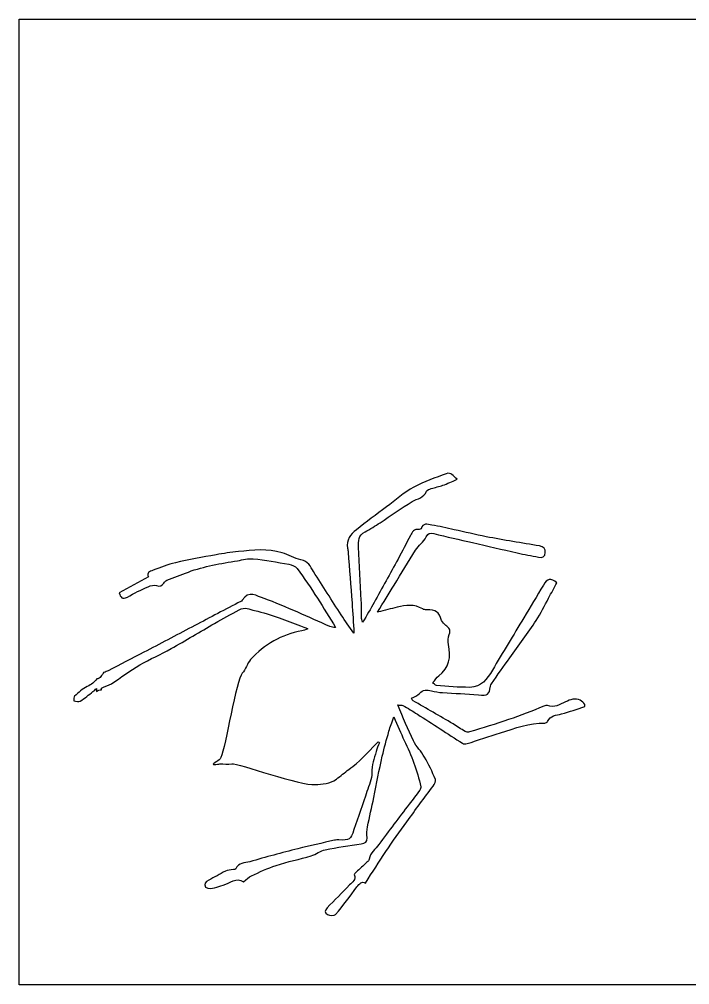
# Model space of a CAD drawing. Header units: centimetres. Extents: x -3.24 to 3.39, y -0.25 to 2.23.
# Drawn here: x -3.24 to -1.513, y -0.25 to 2.235 of the extents above; entities that cross this region are included whole.
import ezdxf

# ---------------------------------------------------------------- set-up
doc = ezdxf.new("R2010")
doc.units = ezdxf.units.CM
doc.header["$MEASUREMENT"] = 0
doc.layers.add('Layer 1', color=7, linetype='Continuous')

msp = doc.modelspace()

# ---------------------------------------------------------------- linework, layer by layer
at = {"layer": 'Layer 1'}
for points, knots in [([(-3.24033, 2.23494), (-3.24033, 2.23494), (-3.24033, -0.25026), (-3.24033, -0.25026), (-3.24033, -0.25026), (-3.24033, -0.25026), (3.38688, -0.25027), (3.38688, -0.25027), (3.38688, -0.25027), (3.38688, -0.25027), (3.38688, 2.23494), (3.38688, 2.23494), (3.38688, 2.23494), (3.38688, 2.23494), (-3.24033, 2.23494), (-3.24033, 2.23494)], [0, 0, 0, 0, 0.2, 0.2, 0.2, 0.2, 0.4, 0.4, 0.4, 0.4, 0.6, 0.6, 0.6, 0.6, 1, 1, 1, 1]), ([(-1.78295, 0.46556), (-1.80287, 0.45924), (-1.82264, 0.45241), (-1.84272, 0.44677), (-1.84272, 0.44677), (-1.85648, 0.44293), (-1.87206, 0.44341), (-1.87902, 0.42703), (-1.87902, 0.42703), (-1.87987, 0.42502), (-1.88362, 0.42306), (-1.88595, 0.42311), (-1.88595, 0.42311), (-1.9263, 0.42433), (-1.96316, 0.40967), (-2.00059, 0.39803), (-2.00059, 0.39803), (-2.02935, 0.38909), (-2.05782, 0.37924), (-2.08653, 0.37022), (-2.08653, 0.37022), (-2.08997, 0.36916), (-2.09505, 0.36929), (-2.09791, 0.37112), (-2.09791, 0.37112), (-2.13683, 0.39591), (-2.17546, 0.42121), (-2.21433, 0.4461), (-2.21433, 0.4461), (-2.22661, 0.45401), (-2.23917, 0.4615), (-2.25195, 0.46854), (-2.25195, 0.46854), (-2.25497, 0.47023), (-2.25941, 0.46941), (-2.26526, 0.46992), (-2.26526, 0.46992), (-2.25092, 0.43698), (-2.23896, 0.40663), (-2.22457, 0.3775), (-2.22457, 0.3775), (-2.21716, 0.36252), (-2.20441, 0.35022), (-2.19599, 0.33559), (-2.19599, 0.33559), (-2.18543, 0.31715), (-2.17609, 0.29786), (-2.16789, 0.27828), (-2.16789, 0.27828), (-2.16617, 0.2741), (-2.17059, 0.26614), (-2.17408, 0.26121), (-2.17408, 0.26121), (-2.19636, 0.23039), (-2.21938, 0.20004), (-2.24176, 0.16927), (-2.24176, 0.16927), (-2.26015, 0.1439), (-2.27835, 0.11842), (-2.29587, 0.09246), (-2.29587, 0.09246), (-2.31357, 0.06619), (-2.33032, 0.0392), (-2.34815, 0.0115), (-2.34815, 0.0115), (-2.35781, 0.01669), (-2.36397, 0.00999), (-2.37032, 0.00137), (-2.37032, 0.00137), (-2.3881, -0.02265), (-2.40593, -0.0467), (-2.42525, -0.06951), (-2.42525, -0.06951), (-2.42835, -0.07313), (-2.43999, -0.07245), (-2.4461, -0.06988), (-2.4461, -0.06988), (-2.45504, -0.06618), (-2.45261, -0.0584), (-2.44692, -0.05252), (-2.44692, -0.05252), (-2.42771, -0.0327), (-2.40834, -0.01304), (-2.389, 0.00667), (-2.389, 0.00667), (-2.38172, 0.01408), (-2.37096, 0.01977), (-2.37712, 0.03337), (-2.37712, 0.03337), (-2.3776, 0.03443), (-2.37432, 0.0375), (-2.37241, 0.03924), (-2.37241, 0.03924), (-2.3631, 0.04776), (-2.35357, 0.05612), (-2.34431, 0.06475), (-2.34431, 0.06475), (-2.34196, 0.06695), (-2.33902, 0.06988), (-2.33865, 0.07274), (-2.33865, 0.07274), (-2.33648, 0.08962), (-2.32251, 0.09867), (-2.31359, 0.11087), (-2.31359, 0.11087), (-2.28816, 0.14564), (-2.26192, 0.17979), (-2.23596, 0.21414), (-2.23596, 0.21414), (-2.22678, 0.22626), (-2.21723, 0.23814), (-2.20821, 0.25039), (-2.20821, 0.25039), (-2.20652, 0.25269), (-2.20541, 0.25648), (-2.20593, 0.25923), (-2.20593, 0.25923), (-2.21419, 0.30106), (-2.22993, 0.34022), (-2.24837, 0.37845), (-2.24837, 0.37845), (-2.25737, 0.39713), (-2.26512, 0.41639), (-2.27533, 0.43962), (-2.27533, 0.43962), (-2.28033, 0.4247), (-2.28454, 0.41361), (-2.28777, 0.40223), (-2.28777, 0.40223), (-2.29386, 0.38083), (-2.3001, 0.35947), (-2.30494, 0.33783), (-2.30494, 0.33783), (-2.3128, 0.30264), (-2.31949, 0.26724), (-2.32682, 0.232), (-2.32682, 0.232), (-2.33206, 0.20668), (-2.33796, 0.18146), (-2.34283, 0.15609), (-2.34283, 0.15609), (-2.34458, 0.14704), (-2.34526, 0.13733), (-2.34426, 0.12818), (-2.34426, 0.12818), (-2.34299, 0.11619), (-2.34926, 0.11384), (-2.35892, 0.11236), (-2.35892, 0.11236), (-2.38993, 0.10765), (-2.42104, 0.10334), (-2.45171, 0.09693), (-2.45171, 0.09693), (-2.46436, 0.09426), (-2.47555, 0.08534), (-2.48812, 0.08158), (-2.48812, 0.08158), (-2.51802, 0.07269), (-2.54876, 0.06634), (-2.57842, 0.05679), (-2.57842, 0.05679), (-2.60027, 0.04973), (-2.62123, 0.03964), (-2.64216, 0.02996), (-2.64216, 0.02996), (-2.64912, 0.02681), (-2.65467, 0.0207), (-2.66237, 0.01488), (-2.66237, 0.01488), (-2.68089, 0.02681), (-2.69727, 0.01123), (-2.7151, 0.00604), (-2.7151, 0.00604), (-2.72984, 0.00181), (-2.74378, -0.00674), (-2.76019, 0.00056), (-2.76019, 0.00056), (-2.76471, 0.00956), (-2.76061, 0.01445), (-2.75212, 0.01876), (-2.75212, 0.01876), (-2.73765, 0.02598), (-2.72397, 0.03482), (-2.70936, 0.04181), (-2.70936, 0.04181), (-2.70317, 0.04475), (-2.69558, 0.04469), (-2.68864, 0.0461), (-2.68864, 0.0461), (-2.68647, 0.04655), (-2.68282, 0.04655), (-2.68234, 0.04766), (-2.68234, 0.04766), (-2.67586, 0.06462), (-2.65903, 0.06253), (-2.64636, 0.06623), (-2.64636, 0.06623), (-2.60532, 0.0783), (-2.56389, 0.08909), (-2.52243, 0.09959), (-2.52243, 0.09959), (-2.4911, 0.10755), (-2.45946, 0.11446), (-2.42792, 0.12166), (-2.42792, 0.12166), (-2.4243, 0.12245), (-2.42038, 0.12237), (-2.4166, 0.12227), (-2.4166, 0.12227), (-2.38906, 0.12156), (-2.38747, 0.12211), (-2.37789, 0.14886), (-2.37789, 0.14886), (-2.3662, 0.18148), (-2.35527, 0.21442), (-2.34447, 0.24734), (-2.34447, 0.24734), (-2.33931, 0.26306), (-2.33095, 0.27938), (-2.33174, 0.29499), (-2.33174, 0.29499), (-2.33277, 0.31502), (-2.32518, 0.33182), (-2.321, 0.34986), (-2.321, 0.34986), (-2.31917, 0.35777), (-2.3151, 0.36513), (-2.31206, 0.37272), (-2.31206, 0.37272), (-2.31307, 0.37336), (-2.3141, 0.37399), (-2.31513, 0.37463), (-2.31513, 0.37463), (-2.33373, 0.35621), (-2.35215, 0.33767), (-2.37104, 0.31957), (-2.37104, 0.31957), (-2.3771, 0.31378), (-2.38445, 0.30928), (-2.3911, 0.30412), (-2.3911, 0.30412), (-2.40182, 0.29573), (-2.41229, 0.28703), (-2.42311, 0.27872), (-2.42311, 0.27872), (-2.43949, 0.26613), (-2.45962, 0.26697), (-2.47851, 0.26478), (-2.47851, 0.26478), (-2.51365, 0.26068), (-2.67764, 0.32053), (-2.6924, 0.31825), (-2.6924, 0.31825), (-2.70248, 0.31674), (-2.71306, 0.31849), (-2.72338, 0.31809), (-2.72338, 0.31809), (-2.72738, 0.31793), (-2.75389, 0.31132), (-2.73166, 0.32399), (-2.73166, 0.32399), (-2.72743, 0.32637), (-2.72311, 0.33023), (-2.7211, 0.33444), (-2.7211, 0.33444), (-2.70835, 0.36116), (-2.68141, 0.53587), (-2.66591, 0.55158), (-2.66591, 0.55158), (-2.65646, 0.56116), (-2.65337, 0.5769), (-2.64421, 0.58698), (-2.64421, 0.58698), (-2.60873, 0.62614), (-2.56454, 0.65085), (-2.51239, 0.66083), (-2.51239, 0.66083), (-2.50808, 0.66162), (-2.504, 0.66356), (-2.49638, 0.6661), (-2.49638, 0.6661), (-2.50514, 0.66935), (-2.51032, 0.67123), (-2.51543, 0.67319), (-2.51543, 0.67319), (-2.53379, 0.68028), (-2.55192, 0.68803), (-2.57054, 0.6943), (-2.57054, 0.6943), (-2.59139, 0.70131), (-2.61245, 0.70793), (-2.63383, 0.71287), (-2.63383, 0.71287), (-2.64672, 0.71586), (-2.65973, 0.72322), (-2.67389, 0.71493), (-2.67389, 0.71493), (-2.69458, 0.70284), (-2.71601, 0.69183), (-2.73686, 0.67993), (-2.73686, 0.67993), (-2.77433, 0.65839), (-2.81129, 0.63596), (-2.84902, 0.61495), (-2.84902, 0.61495), (-2.87558, 0.60016), (-2.90374, 0.58823), (-2.92993, 0.57288), (-2.92993, 0.57288), (-2.95512, 0.55809), (-2.97848, 0.54028), (-3.00306, 0.52446), (-3.00306, 0.52446), (-3.01015, 0.51991), (-3.01864, 0.51758), (-3.02867, 0.51324), (-3.02867, 0.51324), (-3.02875, 0.51184), (-3.0288, 0.51033), (-3.02886, 0.50869), (-3.02886, 0.50869), (-3.03328, 0.50909), (-3.03786, 0.50729), (-3.04108, 0.50419), (-3.04108, 0.50419), (-3.04121, 0.50689), (-3.04129, 0.50953), (-3.04145, 0.51221), (-3.04145, 0.51221), (-3.04447, 0.50962), (-3.04743, 0.50684), (-3.05063, 0.5043), (-3.05063, 0.5043), (-3.06135, 0.49586), (-3.07159, 0.48668), (-3.08312, 0.47951), (-3.08312, 0.47951), (-3.08693, 0.4771), (-3.09402, 0.47985), (-3.0996, 0.48025), (-3.0996, 0.48025), (-3.0991, 0.48454), (-3.10021, 0.4906), (-3.0978, 0.49274), (-3.0978, 0.49274), (-3.08767, 0.50176), (-3.07759, 0.51208), (-3.06549, 0.51735), (-3.06549, 0.51735), (-3.05443, 0.52214), (-3.04639, 0.52865), (-3.04057, 0.5368), (-3.04057, 0.5368), (-3.03665, 0.53712), (-3.03279, 0.53902), (-3.02996, 0.5431), (-3.02996, 0.5431), (-3.02745, 0.54686), (-3.02491, 0.55048), (-3.02231, 0.55411), (-3.02231, 0.55411), (-3.02239, 0.55379), (-3.02242, 0.55347), (-3.0225, 0.55318), (-3.0225, 0.55318), (-3.01713, 0.55546), (-3.0143, 0.55646), (-3.0116, 0.55784), (-3.0116, 0.55784), (-2.98078, 0.57366), (-2.9499, 0.5894), (-2.91918, 0.60541), (-2.91918, 0.60541), (-2.8779, 0.62692), (-2.83676, 0.64875), (-2.79557, 0.67037), (-2.79557, 0.67037), (-2.75604, 0.69117), (-2.71651, 0.71194), (-2.67701, 0.73271), (-2.67701, 0.73271), (-2.6732, 0.73472), (-2.66804, 0.73602), (-2.66603, 0.73922), (-2.66603, 0.73922), (-2.6492, 0.76615), (-2.62782, 0.7498), (-2.60957, 0.74377), (-2.60957, 0.74377), (-2.57988, 0.73385), (-2.55126, 0.72072), (-2.52247, 0.70837), (-2.52247, 0.70837), (-2.49477, 0.69654), (-2.46744, 0.68398), (-2.43989, 0.67183), (-2.43989, 0.67183), (-2.43579, 0.67006), (-2.43145, 0.66873), (-2.42505, 0.66966), (-2.42505, 0.66966), (-2.44071, 0.69472), (-2.45603, 0.72004), (-2.47215, 0.74485), (-2.47215, 0.74485), (-2.48892, 0.7707), (-2.50588, 0.79647), (-2.52409, 0.82126), (-2.52409, 0.82126), (-2.52832, 0.82705), (-2.53772, 0.83068), (-2.54534, 0.83206), (-2.54534, 0.83206), (-2.57587, 0.83759), (-2.60656, 0.84293), (-2.63744, 0.84603), (-2.63744, 0.84603), (-2.6507, 0.84738), (-2.66459, 0.84341), (-2.67805, 0.84114), (-2.67805, 0.84114), (-2.72083, 0.83384), (-2.76383, 0.82746), (-2.80471, 0.81196), (-2.80471, 0.81196), (-2.8232, 0.80492), (-2.84178, 0.79831), (-2.86014, 0.79103), (-2.86014, 0.79103), (-2.86329, 0.78979), (-2.86572, 0.78621), (-2.868, 0.78338), (-2.868, 0.78338), (-2.873, 0.77706), (-2.87739, 0.77364), (-2.88681, 0.77727), (-2.88681, 0.77727), (-2.89274, 0.77952), (-2.90171, 0.77711), (-2.90819, 0.77425), (-2.90819, 0.77425), (-2.92642, 0.76613), (-2.94436, 0.75729), (-2.96174, 0.74758), (-2.96174, 0.74758), (-2.9751, 0.74009), (-2.97949, 0.74687), (-2.98277, 0.75811), (-2.98277, 0.75811), (-2.98277, 0.75811), (-2.90739, 0.79976), (-2.90739, 0.79976), (-2.90739, 0.79976), (-2.91295, 0.81087), (-2.90461, 0.81352), (-2.89543, 0.81669), (-2.89543, 0.81669), (-2.87619, 0.82285), (-2.85762, 0.83143), (-2.83809, 0.83598), (-2.83809, 0.83598), (-2.80346, 0.84405), (-2.76837, 0.85016), (-2.73339, 0.85646), (-2.73339, 0.85646), (-2.71434, 0.85993), (-2.69508, 0.86249), (-2.67584, 0.86466), (-2.67584, 0.86466), (-2.63822, 0.86879), (-2.60038, 0.87321), (-2.56329, 0.86156), (-2.56329, 0.86156), (-2.54686, 0.8564), (-2.53154, 0.84682), (-2.51487, 0.84373), (-2.51487, 0.84373), (-2.49593, 0.84011), (-2.49021, 0.82653), (-2.48185, 0.81304), (-2.48185, 0.81304), (-2.45867, 0.77568), (-2.43457, 0.73885), (-2.41081, 0.70189), (-2.41081, 0.70189), (-2.40065, 0.68607), (-2.39046, 0.67038), (-2.37782, 0.65503), (-2.37782, 0.65503), (-2.37949, 0.68093), (-2.38094, 0.70691), (-2.38285, 0.73282), (-2.38285, 0.73282), (-2.38605, 0.77629), (-2.38952, 0.81976), (-2.3929, 0.86326), (-2.3929, 0.86326), (-2.39316, 0.86657), (-2.39367, 0.86985), (-2.3943, 0.87313), (-2.3943, 0.87313), (-2.39853, 0.89456), (-2.38663, 0.90893), (-2.37176, 0.92078), (-2.37176, 0.92078), (-2.34639, 0.94102), (-2.32019, 0.9602), (-2.29421, 0.97962), (-2.29421, 0.97962), (-2.27082, 0.99703), (-2.24868, 1.01677), (-2.22335, 1.03079), (-2.22335, 1.03079), (-2.19724, 1.04524), (-2.1681, 1.05431), (-2.14003, 1.06508), (-2.14003, 1.06508), (-2.12815, 1.06971), (-2.12246, 1.05966), (-2.11169, 1.05069), (-2.11169, 1.05069), (-2.12603, 1.04468), (-2.1372, 1.03945), (-2.14878, 1.03532), (-2.14878, 1.03532), (-2.15852, 1.03188), (-2.16886, 1.03013), (-2.1787, 1.02693), (-2.1787, 1.02693), (-2.18315, 1.0255), (-2.18942, 1.02341), (-2.19077, 1.02), (-2.19077, 1.02), (-2.1977, 1.00285), (-2.21432, 1.00111), (-2.22773, 0.99336), (-2.22773, 0.99336), (-2.2562, 0.97685), (-2.28284, 0.95716), (-2.31047, 0.93909), (-2.31047, 0.93909), (-2.32314, 0.93081), (-2.33584, 0.92226), (-2.34936, 0.91549), (-2.34936, 0.91549), (-2.36677, 0.90676), (-2.36643, 0.89125), (-2.36582, 0.87607), (-2.36582, 0.87607), (-2.36397, 0.83032), (-2.36114, 0.7846), (-2.35899, 0.7388), (-2.35899, 0.7388), (-2.3583, 0.72425), (-2.35875, 0.70967), (-2.35835, 0.69509), (-2.35835, 0.69509), (-2.35827, 0.69162), (-2.35684, 0.68813), (-2.35555, 0.68258), (-2.35555, 0.68258), (-2.34481, 0.70105), (-2.33512, 0.71721), (-2.32597, 0.73364), (-2.32597, 0.73364), (-2.30528, 0.77079), (-2.28475, 0.80804), (-2.26437, 0.84537), (-2.26437, 0.84537), (-2.25352, 0.86535), (-2.2431, 0.88559), (-2.23257, 0.90577), (-2.23257, 0.90577), (-2.22781, 0.91492), (-2.22262, 0.92329), (-2.21021, 0.92186), (-2.21021, 0.92186), (-2.20849, 0.92167), (-2.20534, 0.92231), (-2.2051, 0.92318), (-2.2051, 0.92318), (-2.20052, 0.93935), (-2.18806, 0.9349), (-2.17761, 0.9331), (-2.17761, 0.9331), (-2.15814, 0.92974), (-2.13885, 0.92529), (-2.11953, 0.92111), (-2.11953, 0.92111), (-2.09199, 0.91505), (-2.06458, 0.90812), (-2.03687, 0.90293), (-2.03687, 0.90293), (-1.9912, 0.89438), (-1.94543, 0.88653), (-1.89955, 0.87933), (-1.89955, 0.87933), (-1.88828, 0.87756), (-1.88473, 0.87068), (-1.88487, 0.86211), (-1.88487, 0.86211), (-1.88503, 0.85155), (-1.89225, 0.84795), (-1.90268, 0.85018), (-1.90268, 0.85018), (-1.92096, 0.85412), (-1.93946, 0.85724), (-1.95769, 0.86137), (-1.95769, 0.86137), (-1.99592, 0.86997), (-2.03405, 0.87915), (-2.07223, 0.88793), (-2.07223, 0.88793), (-2.10565, 0.89563), (-2.1392, 0.90275), (-2.17248, 0.91092), (-2.17248, 0.91092), (-2.18224, 0.91335), (-2.1865, 0.91298), (-2.19179, 0.9024), (-2.19179, 0.9024), (-2.19811, 0.8897), (-2.21118, 0.88049), (-2.2191, 0.86835), (-2.2191, 0.86835), (-2.23831, 0.83885), (-2.25627, 0.80855), (-2.27464, 0.77855), (-2.27464, 0.77855), (-2.28829, 0.75632), (-2.30176, 0.73399), (-2.31687, 0.70912), (-2.31687, 0.70912), (-2.29795, 0.71372), (-2.28232, 0.71748), (-2.2667, 0.72132), (-2.2667, 0.72132), (-2.24421, 0.72685), (-2.22199, 0.72984), (-2.20063, 0.71703), (-2.20063, 0.71703), (-2.19793, 0.71539), (-2.19425, 0.71475), (-2.19103, 0.71475), (-2.19103, 0.71475), (-2.16619, 0.71486), (-2.15909, 0.70954), (-2.1519, 0.68731), (-2.1519, 0.68731), (-2.15031, 0.68242), (-2.1455, 0.67813), (-2.14121, 0.6748), (-2.14121, 0.6748), (-2.1333, 0.66866), (-2.12785, 0.66321), (-2.13219, 0.65154), (-2.13219, 0.65154), (-2.13515, 0.64355), (-2.13574, 0.63368), (-2.1341, 0.62527), (-2.1341, 0.62527), (-2.12786, 0.59347), (-2.13193, 0.56566), (-2.15942, 0.54455), (-2.15942, 0.54455), (-2.16487, 0.54032), (-2.16884, 0.53413), (-2.1749, 0.52738), (-2.1749, 0.52738), (-2.17196, 0.52503), (-2.16881, 0.52042), (-2.16535, 0.52018), (-2.16535, 0.52018), (-2.1368, 0.5179), (-2.1082, 0.51502), (-2.07965, 0.51515), (-2.07965, 0.51515), (-2.04999, 0.51531), (-2.03454, 0.53595), (-2.02089, 0.55976), (-2.02089, 0.55976), (-1.99483, 0.60514), (-1.96699, 0.64945), (-1.94003, 0.6943), (-1.94003, 0.6943), (-1.9232, 0.72229), (-1.90653, 0.75034), (-1.88984, 0.77846), (-1.88984, 0.77846), (-1.87981, 0.79537), (-1.87079, 0.79743), (-1.85473, 0.78447), (-1.85473, 0.78447), (-1.86187, 0.77145), (-1.8692, 0.75801), (-1.87656, 0.74457), (-1.87656, 0.74457), (-1.88704, 0.72552), (-1.89614, 0.7056), (-1.90818, 0.68758), (-1.90818, 0.68758), (-1.93003, 0.65482), (-1.95358, 0.62318), (-1.97639, 0.59109), (-1.97639, 0.59109), (-1.99219, 0.56894), (-2.00795, 0.5468), (-2.02362, 0.5246), (-2.02362, 0.5246), (-2.02494, 0.52267), (-2.02597, 0.52029), (-2.02627, 0.51801), (-2.02627, 0.51801), (-2.02929, 0.49571), (-2.03243, 0.49399), (-2.05715, 0.49605), (-2.05715, 0.49605), (-2.08789, 0.49862), (-2.1188, 0.49946), (-2.1496, 0.50158), (-2.1496, 0.50158), (-2.15926, 0.50227), (-2.16891, 0.50425), (-2.17839, 0.50642), (-2.17839, 0.50642), (-2.19003, 0.50915), (-2.20014, 0.5097), (-2.20929, 0.49914), (-2.20929, 0.49914), (-2.21392, 0.49377), (-2.2222, 0.49152), (-2.22956, 0.48745), (-2.22956, 0.48745), (-2.22795, 0.48454), (-2.22736, 0.48176), (-2.22575, 0.48081), (-2.22575, 0.48081), (-2.19143, 0.46086), (-2.15693, 0.44123), (-2.12267, 0.42125), (-2.12267, 0.42125), (-2.11209, 0.41509), (-2.10224, 0.40762), (-2.09163, 0.40151), (-2.09163, 0.40151), (-2.08848, 0.39974), (-2.08348, 0.39931), (-2.07996, 0.40037), (-2.07996, 0.40037), (-2.04636, 0.41069), (-2.01265, 0.42072), (-1.97944, 0.43215), (-1.97944, 0.43215), (-1.9488, 0.44271), (-1.91872, 0.45496), (-1.88837, 0.46644), (-1.88837, 0.46644), (-1.88538, 0.46755), (-1.8816, 0.46956), (-1.87922, 0.46861), (-1.87922, 0.46861), (-1.86155, 0.46176), (-1.84728, 0.47078), (-1.83249, 0.47774), (-1.83249, 0.47774), (-1.82037, 0.48351), (-1.80796, 0.48893), (-1.79473, 0.48187), (-1.79473, 0.48187), (-1.79015, 0.47946), (-1.78671, 0.47491), (-1.78274, 0.47137), (-1.78274, 0.47137), (-1.78279, 0.4694), (-1.78287, 0.46747), (-1.78295, 0.46556)], [0, 0, 0, 0, 0.0051282, 0.0051282, 0.0051282, 0.0051282, 0.0102564, 0.0102564, 0.0102564, 0.0102564, 0.0153846, 0.0153846, 0.0153846, 0.0153846, 0.0205128, 0.0205128, 0.0205128, 0.0205128, 0.025641, 0.025641, 0.025641, 0.025641, 0.0307692, 0.0307692, 0.0307692, 0.0307692, 0.0358974, 0.0358974, 0.0358974, 0.0358974, 0.0410256, 0.0410256, 0.0410256, 0.0410256, 0.0461538, 0.0461538, 0.0461538, 0.0461538, 0.0512821, 0.0512821, 0.0512821, 0.0512821, 0.0564103, 0.0564103, 0.0564103, 0.0564103, 0.0615385, 0.0615385, 0.0615385, 0.0615385, 0.0666667, 0.0666667, 0.0666667, 0.0666667, 0.0717949, 0.0717949, 0.0717949, 0.0717949, 0.0769231, 0.0769231, 0.0769231, 0.0769231, 0.0820513, 0.0820513, 0.0820513, 0.0820513, 0.0871795, 0.0871795, 0.0871795, 0.0871795, 0.0923077, 0.0923077, 0.0923077, 0.0923077, 0.0974359, 0.0974359, 0.0974359, 0.0974359, 0.1025641, 0.1025641, 0.1025641, 0.1025641, 0.1076923, 0.1076923, 0.1076923, 0.1076923, 0.1128205, 0.1128205, 0.1128205, 0.1128205, 0.1179487, 0.1179487, 0.1179487, 0.1179487, 0.1230769, 0.1230769, 0.1230769, 0.1230769, 0.1282051, 0.1282051, 0.1282051, 0.1282051, 0.1333333, 0.1333333, 0.1333333, 0.1333333, 0.1384615, 0.1384615, 0.1384615, 0.1384615, 0.1435897, 0.1435897, 0.1435897, 0.1435897, 0.1487179, 0.1487179, 0.1487179, 0.1487179, 0.1538462, 0.1538462, 0.1538462, 0.1538462, 0.1589744, 0.1589744, 0.1589744, 0.1589744, 0.1641026, 0.1641026, 0.1641026, 0.1641026, 0.1692308, 0.1692308, 0.1692308, 0.1692308, 0.174359, 0.174359, 0.174359, 0.174359, 0.1794872, 0.1794872, 0.1794872, 0.1794872, 0.1846154, 0.1846154, 0.1846154, 0.1846154, 0.1897436, 0.1897436, 0.1897436, 0.1897436, 0.1948718, 0.1948718, 0.1948718, 0.1948718, 0.2, 0.2, 0.2, 0.2, 0.2051282, 0.2051282, 0.2051282, 0.2051282, 0.2102564, 0.2102564, 0.2102564, 0.2102564, 0.2153846, 0.2153846, 0.2153846, 0.2153846, 0.2205128, 0.2205128, 0.2205128, 0.2205128, 0.225641, 0.225641, 0.225641, 0.225641, 0.2307692, 0.2307692, 0.2307692, 0.2307692, 0.2358974, 0.2358974, 0.2358974, 0.2358974, 0.2410256, 0.2410256, 0.2410256, 0.2410256, 0.2461538, 0.2461538, 0.2461538, 0.2461538, 0.2512821, 0.2512821, 0.2512821, 0.2512821, 0.2564103, 0.2564103, 0.2564103, 0.2564103, 0.2615385, 0.2615385, 0.2615385, 0.2615385, 0.2666667, 0.2666667, 0.2666667, 0.2666667, 0.2717949, 0.2717949, 0.2717949, 0.2717949, 0.2769231, 0.2769231, 0.2769231, 0.2769231, 0.2820513, 0.2820513, 0.2820513, 0.2820513, 0.2871795, 0.2871795, 0.2871795, 0.2871795, 0.2923077, 0.2923077, 0.2923077, 0.2923077, 0.2974359, 0.2974359, 0.2974359, 0.2974359, 0.3025641, 0.3025641, 0.3025641, 0.3025641, 0.3076923, 0.3076923, 0.3076923, 0.3076923, 0.3128205, 0.3128205, 0.3128205, 0.3128205, 0.3179487, 0.3179487, 0.3179487, 0.3179487, 0.3230769, 0.3230769, 0.3230769, 0.3230769, 0.3282051, 0.3282051, 0.3282051, 0.3282051, 0.3333333, 0.3333333, 0.3333333, 0.3333333, 0.3384615, 0.3384615, 0.3384615, 0.3384615, 0.3435897, 0.3435897, 0.3435897, 0.3435897, 0.3487179, 0.3487179, 0.3487179, 0.3487179, 0.3538462, 0.3538462, 0.3538462, 0.3538462, 0.3589744, 0.3589744, 0.3589744, 0.3589744, 0.3641026, 0.3641026, 0.3641026, 0.3641026, 0.3692308, 0.3692308, 0.3692308, 0.3692308, 0.374359, 0.374359, 0.374359, 0.374359, 0.3794872, 0.3794872, 0.3794872, 0.3794872, 0.3846154, 0.3846154, 0.3846154, 0.3846154, 0.3897436, 0.3897436, 0.3897436, 0.3897436, 0.3948718, 0.3948718, 0.3948718, 0.3948718, 0.4, 0.4, 0.4, 0.4, 0.4051282, 0.4051282, 0.4051282, 0.4051282, 0.4102564, 0.4102564, 0.4102564, 0.4102564, 0.4153846, 0.4153846, 0.4153846, 0.4153846, 0.4205128, 0.4205128, 0.4205128, 0.4205128, 0.425641, 0.425641, 0.425641, 0.425641, 0.4307692, 0.4307692, 0.4307692, 0.4307692, 0.4358974, 0.4358974, 0.4358974, 0.4358974, 0.4410256, 0.4410256, 0.4410256, 0.4410256, 0.4461538, 0.4461538, 0.4461538, 0.4461538, 0.4512821, 0.4512821, 0.4512821, 0.4512821, 0.4564103, 0.4564103, 0.4564103, 0.4564103, 0.4615385, 0.4615385, 0.4615385, 0.4615385, 0.4666667, 0.4666667, 0.4666667, 0.4666667, 0.4717949, 0.4717949, 0.4717949, 0.4717949, 0.4769231, 0.4769231, 0.4769231, 0.4769231, 0.4820513, 0.4820513, 0.4820513, 0.4820513, 0.4871795, 0.4871795, 0.4871795, 0.4871795, 0.4923077, 0.4923077, 0.4923077, 0.4923077, 0.4974359, 0.4974359, 0.4974359, 0.4974359, 0.5025641, 0.5025641, 0.5025641, 0.5025641, 0.5076923, 0.5076923, 0.5076923, 0.5076923, 0.5128205, 0.5128205, 0.5128205, 0.5128205, 0.5179487, 0.5179487, 0.5179487, 0.5179487, 0.5230769, 0.5230769, 0.5230769, 0.5230769, 0.5282051, 0.5282051, 0.5282051, 0.5282051, 0.5333333, 0.5333333, 0.5333333, 0.5333333, 0.5384615, 0.5384615, 0.5384615, 0.5384615, 0.5435897, 0.5435897, 0.5435897, 0.5435897, 0.5487179, 0.5487179, 0.5487179, 0.5487179, 0.5538462, 0.5538462, 0.5538462, 0.5538462, 0.5589744, 0.5589744, 0.5589744, 0.5589744, 0.5641026, 0.5641026, 0.5641026, 0.5641026, 0.5692308, 0.5692308, 0.5692308, 0.5692308, 0.574359, 0.574359, 0.574359, 0.574359, 0.5794872, 0.5794872, 0.5794872, 0.5794872, 0.5846154, 0.5846154, 0.5846154, 0.5846154, 0.5897436, 0.5897436, 0.5897436, 0.5897436, 0.5948718, 0.5948718, 0.5948718, 0.5948718, 0.6, 0.6, 0.6, 0.6, 0.6051282, 0.6051282, 0.6051282, 0.6051282, 0.6102564, 0.6102564, 0.6102564, 0.6102564, 0.6153846, 0.6153846, 0.6153846, 0.6153846, 0.6205128, 0.6205128, 0.6205128, 0.6205128, 0.625641, 0.625641, 0.625641, 0.625641, 0.6307692, 0.6307692, 0.6307692, 0.6307692, 0.6358974, 0.6358974, 0.6358974, 0.6358974, 0.6410256, 0.6410256, 0.6410256, 0.6410256, 0.6461538, 0.6461538, 0.6461538, 0.6461538, 0.6512821, 0.6512821, 0.6512821, 0.6512821, 0.6564103, 0.6564103, 0.6564103, 0.6564103, 0.6615385, 0.6615385, 0.6615385, 0.6615385, 0.6666667, 0.6666667, 0.6666667, 0.6666667, 0.6717949, 0.6717949, 0.6717949, 0.6717949, 0.6769231, 0.6769231, 0.6769231, 0.6769231, 0.6820513, 0.6820513, 0.6820513, 0.6820513, 0.6871795, 0.6871795, 0.6871795, 0.6871795, 0.6923077, 0.6923077, 0.6923077, 0.6923077, 0.6974359, 0.6974359, 0.6974359, 0.6974359, 0.7025641, 0.7025641, 0.7025641, 0.7025641, 0.7076923, 0.7076923, 0.7076923, 0.7076923, 0.7128205, 0.7128205, 0.7128205, 0.7128205, 0.7179487, 0.7179487, 0.7179487, 0.7179487, 0.7230769, 0.7230769, 0.7230769, 0.7230769, 0.7282051, 0.7282051, 0.7282051, 0.7282051, 0.7333333, 0.7333333, 0.7333333, 0.7333333, 0.7384615, 0.7384615, 0.7384615, 0.7384615, 0.7435897, 0.7435897, 0.7435897, 0.7435897, 0.7487179, 0.7487179, 0.7487179, 0.7487179, 0.7538462, 0.7538462, 0.7538462, 0.7538462, 0.7589744, 0.7589744, 0.7589744, 0.7589744, 0.7641026, 0.7641026, 0.7641026, 0.7641026, 0.7692308, 0.7692308, 0.7692308, 0.7692308, 0.774359, 0.774359, 0.774359, 0.774359, 0.7794872, 0.7794872, 0.7794872, 0.7794872, 0.7846154, 0.7846154, 0.7846154, 0.7846154, 0.7897436, 0.7897436, 0.7897436, 0.7897436, 0.7948718, 0.7948718, 0.7948718, 0.7948718, 0.8, 0.8, 0.8, 0.8, 0.8051282, 0.8051282, 0.8051282, 0.8051282, 0.8102564, 0.8102564, 0.8102564, 0.8102564, 0.8153846, 0.8153846, 0.8153846, 0.8153846, 0.8205128, 0.8205128, 0.8205128, 0.8205128, 0.825641, 0.825641, 0.825641, 0.825641, 0.8307692, 0.8307692, 0.8307692, 0.8307692, 0.8358974, 0.8358974, 0.8358974, 0.8358974, 0.8410256, 0.8410256, 0.8410256, 0.8410256, 0.8461538, 0.8461538, 0.8461538, 0.8461538, 0.8512821, 0.8512821, 0.8512821, 0.8512821, 0.8564103, 0.8564103, 0.8564103, 0.8564103, 0.8615385, 0.8615385, 0.8615385, 0.8615385, 0.8666667, 0.8666667, 0.8666667, 0.8666667, 0.8717949, 0.8717949, 0.8717949, 0.8717949, 0.8769231, 0.8769231, 0.8769231, 0.8769231, 0.8820513, 0.8820513, 0.8820513, 0.8820513, 0.8871795, 0.8871795, 0.8871795, 0.8871795, 0.8923077, 0.8923077, 0.8923077, 0.8923077, 0.8974359, 0.8974359, 0.8974359, 0.8974359, 0.9025641, 0.9025641, 0.9025641, 0.9025641, 0.9076923, 0.9076923, 0.9076923, 0.9076923, 0.9128205, 0.9128205, 0.9128205, 0.9128205, 0.9179487, 0.9179487, 0.9179487, 0.9179487, 0.9230769, 0.9230769, 0.9230769, 0.9230769, 0.9282051, 0.9282051, 0.9282051, 0.9282051, 0.9333333, 0.9333333, 0.9333333, 0.9333333, 0.9384615, 0.9384615, 0.9384615, 0.9384615, 0.9435897, 0.9435897, 0.9435897, 0.9435897, 0.9487179, 0.9487179, 0.9487179, 0.9487179, 0.9538462, 0.9538462, 0.9538462, 0.9538462, 0.9589744, 0.9589744, 0.9589744, 0.9589744, 0.9641026, 0.9641026, 0.9641026, 0.9641026, 0.9692308, 0.9692308, 0.9692308, 0.9692308, 0.974359, 0.974359, 0.974359, 0.974359, 0.9794872, 0.9794872, 0.9794872, 0.9794872, 0.9846154, 0.9846154, 0.9846154, 0.9846154, 0.9897436, 0.9897436, 0.9897436, 0.9897436, 1, 1, 1, 1])]:
    msp.add_open_spline(points, degree=3, knots=knots, dxfattribs=at)

doc.saveas('drawing.dxf')
